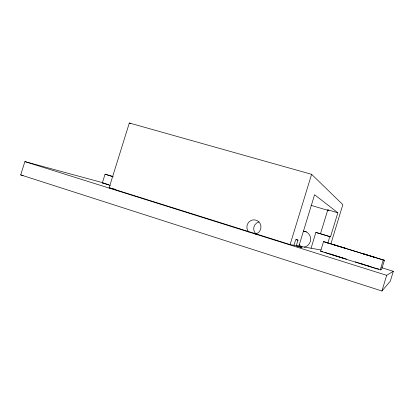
<?xml version="1.0" encoding="UTF-8"?>
<svg xmlns="http://www.w3.org/2000/svg" width="414" height="414" viewBox="0 0 414 414"><rect width="100%" height="100%" fill="white"/><g stroke="black" fill="none" stroke-linecap="round" stroke-linejoin="round"><path stroke-width="0.62" d="M380.249 269.892L383.24 260.018L384.409 260.261L381.579 269.592L380.249 269.892L320.602 251.226L323.541 241.6L384.409 260.261M103.371 182.874L24.881 161.6L20.7 174.899L381.931 291.001L386.676 275.326L393.3 271.305L381.63 267.661M393.3 271.305L390.319 281.153L381.931 291.001M311.111 248.146L315.872 232.399L330.512 236.829L337.845 212.77L314.588 194.725L298.877 246.113M337.845 212.77L327.8 209.81L320.488 233.765L330.512 236.829M327.733 243.344L329.803 236.56M330.869 243.924L342.844 204.645L311.602 174.32L129.328 122.999L109.156 187.739L290.1 244.586L293.976 245.264L301.873 247.536L296.295 245.668L297.992 240.115L296.248 239.577M290.1 244.586L311.602 174.32M293.976 245.264L295.71 239.597L297.992 240.115M110.31 185.42L102.336 182.926L105.058 174.201L113.048 176.612M255.422 234.122L257.156 233.46A7.24 7.038 -76.9 0 0 260.183 223.679A7.24 7.038 -76.9 0 0 250.682 220.693A7.24 7.038 -76.9 0 0 247.655 230.479L248.7 232.011M320.602 251.226L322.858 251.583M296.295 245.668L321.047 249.973M377.832 268.877L378.38 268.986L378.091 268.836M342.621 257.834L342.989 257.917L342.456 257.689M331.024 254.144L330.631 254.051L331.102 254.258M20.7 174.899L23.21 175.484M109.156 187.739L115.946 189.503M102.336 182.926L108.54 184.597M376.471 268.51L377.377 268.753M346.585 259.164L341.736 257.731M374.903 268.06L375.948 268.36M311.08 205.38L328.369 210.478M339.34 256.882L340.267 257.161M370.39 266.575L365.764 265.167M374.38 267.91L355.181 261.85M315.908 232.44L320.027 233.703M338.818 256.721L336.675 256.064M341.126 257.549L327.412 253.213M369.391 255.676L362.726 253.637L367.058 254.993M368.698 255.5L375.405 257.549L371.006 256.173M341.861 247.184L345.871 248.436L333.503 244.622L337.446 245.859M105.058 174.201L113.038 176.664M323.541 241.6L383.24 260.018M24.881 161.6L386.676 275.326M336.132 255.893L331.935 254.548M363.125 264.329L364.123 264.649M361.795 263.894L362.628 264.168M360.454 263.444L361.375 263.754M326.879 253.032L324.99 252.349M129.328 122.999L130.472 123.589M327.8 209.81L328.985 210.659M256.313 234.226A6.929 6.753 -77.4 0 1 258.962 221.966M303.343 231.022A8.176 8.109 -87.6 0 1 304.321 247.137M303.312 231.529A8.052 7.99 -88.8 0 1 306.412 231.84M302.277 247.117A7.933 7.876 89.9 0 1 299.146 244.493"/></g></svg>
